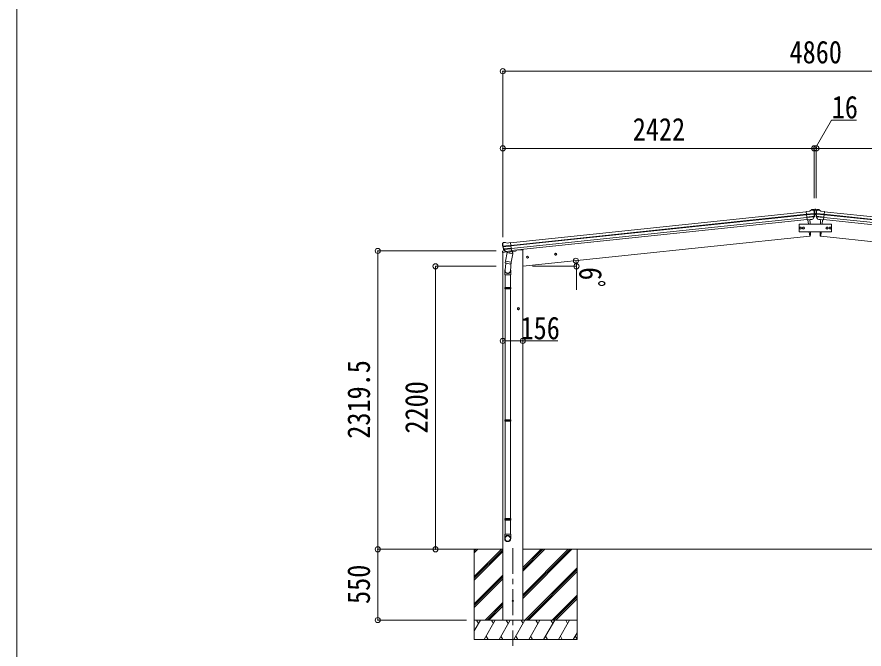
# Model space of a CAD drawing. Units: millimetres at full size, sheet at 1:40; some dimension numbers follow another scale. Extents: x -11243 to 11243, y -7760 to 7760.
# Drawn here: x -11243 to -4656, y -4914 to 0 of the extents above; entities that cross this region are included whole.
import ezdxf
from ezdxf.enums import TextEntityAlignment as Align

# ---------------------------------------------------------------- set-up
doc = ezdxf.new("R2010")
doc.units = ezdxf.units.MM
doc.header["$LTSCALE"] = 40
doc.header["$PDMODE"] = 32
doc.header["$PDSIZE"] = 40
doc.linetypes.add('CHAIN1', pattern=[8, 5, -1, 1, -1])
for name, color, linetype, lineweight in [('0-0_0', 7, 'Continuous', 9), ('0-1_本体', 5, 'CHAIN1', 9), ('0-3_ELV2', 4, 'Continuous', 9), ('0-6_OTH_LINE', 6, 'Continuous', 9), ('0-9_OUTLINE', 7, 'Continuous', 9), ('F-0_240', 7, 'Continuous', 9)]:
    doc.layers.add(name, color=color, linetype=linetype, lineweight=lineweight)
doc.styles.add('ＭＳ ゴシック', font='')
doc.styles.get('ＭＳ ゴシック').set_extended_font_data('MS Gothic')

msp = doc.modelspace()

# ---------------------------------------------------------------- linework, layer by layer
at = {"layer": '0-0_0'}
for p, q in [((-7809.32, -4138.73), (-7465.21, -4138.73)), ((-7687.46, -4138.73), (-7687.46, -4838.73)), ((-7687.46, -4349.96), (-7476.23, -4138.73)), ((-7687.46, -4166.11), (-7660.08, -4138.73)), ((-7687.46, -4151.97), (-7674.22, -4138.73)), ((-7687.46, -4364.1), (-7465.21, -4141.85)), ((-7309.71, -4520.99), (-6927.45, -4138.73)), ((-7309.71, -4492.7), (-6955.73, -4138.73)), ((-7309.71, -4506.85), (-6941.59, -4138.73)), ((-7309.71, -4308.86), (-7139.58, -4138.73)), ((-7309.71, -4294.72), (-7153.72, -4138.73)), ((-7309.71, -4280.57), (-7167.87, -4138.73)), ((-7309.71, -4138.73), (-2761.69, -4138.73)), ((-6887.46, -4138.73), (-6887.46, -4838.73)), ((-7687.46, -4378.24), (-7465.21, -4155.99)), ((-7687.46, -4562.09), (-7465.21, -4339.84)), ((-7293.6, -4688.73), (-6887.46, -4282.59)), ((-7279.46, -4688.73), (-6887.46, -4296.73)), ((-7265.32, -4688.73), (-6887.46, -4310.87)), ((-7687.46, -4576.23), (-7465.21, -4353.98)), ((-7687.46, -4590.37), (-7465.21, -4368.12)), ((-7081.47, -4688.73), (-6887.46, -4494.72)), ((-7067.33, -4688.73), (-6887.46, -4508.86)), ((-7053.19, -4688.73), (-6887.46, -4523.01)), ((-7601.97, -4688.73), (-7465.21, -4551.97)), ((-7587.83, -4688.73), (-7465.21, -4566.11)), ((-7573.69, -4688.73), (-7465.21, -4580.25)), ((-6887.46, -4688.73), (-7687.46, -4688.73)), ((-7687.46, -4772.56), (-7639.06, -4688.73)), ((-7654.06, -4714.71), (-7669.06, -4688.73)), ((-7610.2, -4838.73), (-7523.59, -4688.73)), ((-7538.59, -4714.71), (-7553.6, -4688.73)), ((-7494.73, -4838.73), (-7408.12, -4688.73)), ((-7423.12, -4714.71), (-7438.13, -4688.73)), ((-7379.26, -4838.73), (-7292.65, -4688.73)), ((-7307.65, -4714.71), (-7322.66, -4688.73)), ((-7263.79, -4838.73), (-7177.18, -4688.73)), ((-7192.18, -4714.71), (-7207.18, -4688.73)), ((-7148.32, -4838.73), (-7061.71, -4688.73)), ((-7091.71, -4688.73), (-7076.71, -4714.71)), ((-7032.85, -4838.73), (-6946.24, -4688.73)), ((-6961.24, -4714.71), (-6976.24, -4688.73)), ((-6917.38, -4838.73), (-6887.46, -4786.92)), ((-7687.46, -4838.73), (-6887.46, -4838.73)), ((-7595.2, -4812.75), (-7580.2, -4838.73)), ((-7479.73, -4812.75), (-7464.73, -4838.73)), ((-7364.26, -4812.75), (-7349.26, -4838.73)), ((-7248.79, -4812.75), (-7233.79, -4838.73)), ((-7133.32, -4812.75), (-7118.32, -4838.73)), ((-7017.85, -4812.75), (-7002.85, -4838.73)), ((-6902.38, -4812.75), (-6887.46, -4838.58))]:
    msp.add_line(p, q, dxfattribs=at)
at = {"layer": '0-1_本体'}
msp.add_line((-7387.46, -4129.52), (-7387.46, -4888.73), dxfattribs=at)
at = {"layer": '0-3_ELV2'}
for p, q in [((-5079.58, -1510.27), (-5106.1, -1513.06)), ((-5099.31, -1577.61), (-5106.1, -1513.06)), ((-5079.58, -1510.27), (-5067.98, -1503.3)), ((-5067.2, -1502.87), (-5063.84, -1497.04)), ((-5066.75, -1502.89), (-5053.26, -1501.47)), ((-5039.7, -1494.93), (-5063.84, -1497.04)), ((-5049.6, -1502.55), (-5049.6, -1502.55)), ((-5049.6, -1502.55), (-5044.42, -1506.75)), ((-5043.03, -1510.45), (-5043.34, -1508.6)), ((-5039.7, -1494.93), (-5031.7, -1494.93)), ((-5034.44, -1499.65), (-5033.6, -1499.65)), ((-5031.7, -1494.93), (-5007.56, -1497.04)), ((-5028.37, -1510.45), (-5028.06, -1508.6)), ((-5021.8, -1502.55), (-5026.98, -1506.75)), ((-5021.8, -1502.55), (-5021.8, -1502.55)), ((-5004.65, -1502.89), (-5018.14, -1501.47)), ((-5004.2, -1502.87), (-5007.56, -1497.04)), ((-4991.82, -1510.27), (-5003.42, -1503.3)), ((-4991.82, -1510.27), (-4965.3, -1513.06)), ((-4972.08, -1577.61), (-4965.3, -1513.06)), ((-7405.3, -1756.72), (-5105.89, -1515.05)), ((-7403.32, -1775.62), (-5103.9, -1533.94)), ((-7402.89, -1779.8), (-5103.47, -1538.12)), ((-7400.79, -1799.66), (-5101.38, -1557.98)), ((-5099.62, -1574.72), (-7399.03, -1816.39)), ((-5103.94, -1533.59), (-5044.2, -1527.31)), ((-5043.72, -1533.17), (-5103.33, -1539.44)), ((-5044.56, -1549.93), (-5101.59, -1555.92)), ((-5045.95, -1554.59), (-5101.12, -1560.39)), ((-5055.96, -1572.82), (-5099.34, -1577.38)), ((-5099.31, -1577.61), (-5089.37, -1576.56)), ((-5092.43, -1576.89), (-5088.77, -1611.72)), ((-5089.37, -1576.56), (-5089.1, -1576.63)), ((-5089.1, -1576.63), (-5063.77, -1573.96)), ((-5063.77, -1573.96), (-5063.51, -1573.85)), ((-5063.51, -1573.85), (-5055.82, -1573.04)), ((-5054.51, -1571.17), (-5045.06, -1552.87)), ((-5053.46, -1571.6), (-5043.34, -1553.34)), ((-5041.72, -1536.43), (-5029.68, -1536.43)), ((-5034.44, -1532.35), (-5033.6, -1532.35)), ((-5017.94, -1571.6), (-5028.06, -1553.34)), ((-5027.67, -1533.17), (-4968.07, -1539.44)), ((-4967.46, -1533.59), (-5027.2, -1527.31)), ((-5026.84, -1549.93), (-4969.8, -1555.92)), ((-5016.89, -1571.17), (-5026.34, -1552.87)), ((-5025.45, -1554.59), (-4970.27, -1560.39)), ((-5007.89, -1573.85), (-5015.58, -1573.04)), ((-5015.44, -1572.82), (-4972.06, -1577.38)), ((-5007.63, -1573.96), (-5007.89, -1573.85)), ((-4982.3, -1576.63), (-5007.63, -1573.96)), ((-4978.97, -1576.89), (-4982.63, -1611.72)), ((-4982.03, -1576.56), (-4982.3, -1576.63)), ((-4972.08, -1577.61), (-4982.03, -1576.56)), ((-4971.78, -1574.72), (-2672.36, -1816.39)), ((-2670.61, -1799.66), (-4970.02, -1557.98)), ((-2668.51, -1779.8), (-4967.93, -1538.12)), ((-2668.08, -1775.62), (-4967.49, -1533.94)), ((-2666.09, -1756.72), (-4965.51, -1515.05)), ((-5079.04, -1704.28), (-7309.71, -1938.73)), ((-5082.46, -1671.72), (-5079.04, -1704.28)), ((-5079.04, -1704.28), (-5076.99, -1703.99)), ((-4992.36, -1704.28), (-4994.41, -1703.99)), ((-4988.93, -1671.72), (-4992.36, -1704.28)), ((-4992.36, -1704.28), (-2761.69, -1938.73)), ((-7467.75, -1765.3), (-7467.83, -1763.42)), ((-7466.46, -1760.53), (-7467.16, -1761.39)), ((-7462.97, -1756.21), (-7466.46, -1760.53)), ((-7403.36, -1775.26), (-7463.09, -1781.54)), ((-7462.97, -1756.21), (-7462.96, -1756.21)), ((-7459.61, -1754.39), (-7459.6, -1754.39)), ((-7432.04, -1757.52), (-7405.51, -1754.73)), ((-7398.73, -1819.29), (-7405.51, -1754.73)), ((-7467.46, -1823.89), (-7468.36, -1830.72)), ((-7468.36, -1830.72), (-7434.63, -1827.17)), ((-7465.21, -4688.73), (-7465.21, -1830.39)), ((-7447.95, -1819.53), (-7464.8, -1821.3)), ((-7462.34, -1787.38), (-7402.74, -1781.12)), ((-7444.83, -1822.94), (-7458.53, -1807.19)), ((-7458.04, -1803.6), (-7401.01, -1797.6)), ((-7443.89, -1822.3), (-7456.94, -1806.37)), ((-7455.71, -1807.87), (-7400.54, -1802.07)), ((-7434.53, -1823.05), (-7442.22, -1823.86)), ((-7442.13, -1823.62), (-7398.75, -1819.06)), ((-7441.38, -1823.86), (-7439.82, -1823.7)), ((-7439.82, -1823.7), (-7402.27, -1819.75)), ((-7434.26, -1823.11), (-7434.53, -1823.05)), ((-7408.93, -1820.45), (-7434.26, -1823.11)), ((-7408.67, -1820.33), (-7408.93, -1820.45)), ((-7398.73, -1819.29), (-7408.67, -1820.33)), ((-7402.27, -1819.75), (-7400.71, -1819.59)), ((-7398.9, -1817.7), (-7397.97, -1817.89)), ((-7394.61, -1822.97), (-7365.34, -1819.89)), ((-7360.48, -1812.34), (-7360.91, -1815.57)), ((-7055.49, -1837.09), (-7061.56, -1841.5)), ((-7061.56, -1841.5), (-7060.77, -1848.97)), ((-7048.63, -1840.15), (-7055.49, -1837.09)), ((-7274.28, -1860.09), (-7280.35, -1864.5)), ((-7280.35, -1864.5), (-7279.57, -1871.96)), ((-7279.57, -1871.96), (-7272.71, -1875.02)), ((-7267.43, -1863.14), (-7274.28, -1860.09)), ((-7060.77, -1848.97), (-7053.92, -1852.02)), ((-7343.71, -2260.77), (-7350.21, -2264.53)), ((-7350.21, -2264.53), (-7350.21, -2272.03)), ((-7350.21, -2272.03), (-7343.71, -2275.79)), ((-7337.21, -2264.53), (-7343.71, -2260.77))]:
    msp.add_line(p, q, dxfattribs=at)
for points in [[(-5036.96, -1498.81), (-5037.8, -1498.81), (-5037.8, -1499.65), (-5036.96, -1499.65)], [(-5035.28, -1497.97), (-5035.28, -1497.13), (-5036.12, -1497.13), (-5036.12, -1497.97)], [(-5036.12, -1500.49), (-5036.12, -1501.33), (-5035.28, -1501.33), (-5035.28, -1500.49)], [(-5033.6, -1499.65), (-5033.6, -1498.81), (-5034.44, -1498.81)], [(-5036.96, -1531.51), (-5037.8, -1531.51), (-5037.8, -1532.35), (-5036.96, -1532.35)], [(-5035.28, -1530.67), (-5035.28, -1529.83), (-5036.12, -1529.83), (-5036.12, -1530.67)], [(-5036.12, -1533.19), (-5036.12, -1534.03), (-5035.28, -1534.03), (-5035.28, -1533.19)], [(-5033.6, -1532.35), (-5033.6, -1531.51), (-5034.44, -1531.51)], [(-7446.12, -1752.97), (-7446.12, -1752.97), (-7459.6, -1754.39)], [(-7432.04, -1757.52), (-7444.83, -1753.12), (-7444.83, -1753.12)], [(-7309.71, -4688.73), (-7309.71, -1809.73), (-7329.71, -1809.73), (-7360.57, -1812.97)], [(-7053.92, -1852.02), (-7047.85, -1847.61), (-7048.63, -1840.15)], [(-7272.71, -1875.02), (-7266.64, -1870.61), (-7267.43, -1863.14)], [(-7343.71, -2275.79), (-7337.21, -2272.03), (-7337.21, -2264.53)]]:
    msp.add_lwpolyline(points, dxfattribs=at)
for points in [[(-4910.91, -1671.72), (-4910.91, -1611.72), (-5160.91, -1611.72), (-5160.91, -1671.72)], [(-5158.91, -1641.73), (-5155.16, -1635.23), (-5147.66, -1635.23), (-5143.9, -1641.73), (-5147.66, -1648.23), (-5155.16, -1648.23)], [(-5135.41, -1641.73), (-5131.66, -1635.23), (-5124.16, -1635.23), (-5120.4, -1641.73), (-5124.16, -1648.23), (-5131.66, -1648.23)], [(-4936.4, -1641.72), (-4940.16, -1635.22), (-4947.66, -1635.22), (-4951.41, -1641.72), (-4947.66, -1648.22), (-4940.16, -1648.22)], [(-4912.9, -1641.72), (-4916.66, -1635.22), (-4924.16, -1635.22), (-4927.91, -1641.72), (-4924.16, -1648.22), (-4916.66, -1648.22)]]:
    msp.add_lwpolyline(points, close=True, dxfattribs=at)
for centre, radius in [((-5035.7, -1499.23), 3.5), ((-5035.7, -1531.93), 3.5), ((-5151.41, -1641.73), 8.5), ((-5151.41, -1641.73), 7.7), ((-5151.41, -1641.73), 6.5), ((-5127.91, -1641.73), 8.5), ((-5127.91, -1641.73), 7.7), ((-5127.91, -1641.73), 6.5), ((-4943.91, -1641.72), 8.5), ((-4943.91, -1641.72), 7.7), ((-4943.91, -1641.72), 6.5), ((-4920.41, -1641.72), 8.5), ((-4920.41, -1641.72), 7.7), ((-4920.41, -1641.72), 6.5), ((-7054.7, -1844.56), 8.5), ((-7054.7, -1844.56), 7.7), ((-7054.7, -1844.56), 6.5), ((-7273.5, -1867.55), 8.5), ((-7273.5, -1867.55), 7.7), ((-7273.5, -1867.55), 6.5), ((-7343.71, -2268.28), 8.5), ((-7343.71, -2268.28), 7.7), ((-7343.71, -2268.28), 6.5), ((-7387.46, -4538.73), 4.5)]:
    msp.add_circle(centre, radius, dxfattribs=at)
for centre, radius, start, end in [((-5066.43, -1505.87), 3, 96.02369, 120.97631), ((-5052.74, -1506.44), 5, 51.04426, 95.95574), ((-5236.59, -1532.1), 192.44, 1.4271, 6.57578), ((-5243.92, -1531.56), 202, 354.13916, 6), ((-5036.96, -1497.97), 0.84, 270, 0), ((-5036.96, -1500.49), 0.84, 0, 90), ((-5034.44, -1497.97), 0.84, 180, 270), ((-5034.44, -1500.49), 0.84, 90, 180), ((-4827.48, -1531.56), 202, 174, 185.86084), ((-4834.81, -1532.1), 192.44, 173.42422, 178.5729), ((-5018.66, -1506.44), 5, 84.04426, 128.95574), ((-5004.96, -1505.87), 3, 59.02369, 83.97631), ((-5974.64, -1664.06), 900.99, 3.33022, 5.6433), ((-5056.08, -1570.15), 2.99, 285.2717, 331.00739), ((-5047.73, -1551.49), 3, 332.69111, 354.20009), ((-5243.92, -1531.56), 200.2, 354.20009, 359.53883), ((-4998.93, -1525.19), 45.32, 182.67122, 185.64518), ((-5043.54, -1534.51), 1.35, 95.1605, 97.91927), ((-5040.93, -1532.95), 2.74, 179.02151, 184.43412), ((-5045.96, -1551.88), 3, 331, 354.13916), ((-5036.96, -1530.67), 0.84, 270, 0), ((-5036.96, -1533.19), 0.84, 0, 90), ((-5034.44, -1530.67), 0.84, 180, 270), ((-5034.44, -1533.19), 0.84, 90, 180), ((-5025.43, -1551.88), 3, 185.86084, 209), ((-5027.86, -1534.51), 1.35, 82.08073, 84.8395), ((-5030.46, -1532.95), 2.74, 355.56588, 0.97849), ((-4827.48, -1531.56), 200.2, 180.46117, 185.79991), ((-5072.46, -1525.19), 45.32, 354.35482, 357.32878), ((-5023.67, -1551.49), 3, 185.79991, 207.30889), ((-5015.32, -1570.15), 2.99, 208.99261, 254.7283), ((-4096.76, -1664.06), 900.99, 174.3567, 176.66978), ((-5077.41, -1701.02), 3, 278, 357.63919), ((-5974.64, -1664.06), 900.99, 357.6414, 359.51282), ((-4096.76, -1664.06), 900.99, 180.48718, 182.3586), ((-4993.99, -1701.02), 3, 182.36081, 262), ((-7266.86, -1744.18), 202, 186, 197.86084), ((-7273.92, -1746.23), 192.44, 185.42422, 190.5729), ((-7459.08, -1759.36), 5, 96.04426, 140.95574), ((-7445.81, -1755.95), 3, 71.02369, 95.97631), ((-7464.49, -1824.28), 3, 96, 172.5), ((-7507.82, -1788.89), 45.32, 6.35482, 9.32878), ((-7465.12, -1787.75), 2.74, 7.56588, 12.97849), ((-7462.25, -1788.73), 1.35, 94.08073, 96.8395), ((-7266.86, -1744.18), 200.2, 192.46117, 197.79991), ((-7456.27, -1805.22), 3, 197.86084, 221), ((-7454.62, -1804.47), 3, 197.79991, 219.30889), ((-7442.57, -1820.98), 2.99, 220.99261, 266.7283), ((-7441.43, -1823.36), 0.5, 240.73754, 276), ((-7400.76, -1819.09), 0.5, 276, 311.26246), ((-7365.87, -1814.92), 5, 276, 352.5)]:
    msp.add_arc(centre, radius, start, end, dxfattribs=at)
for centre, major_axis, ratio, start_param, end_param in [((-5045.29, -1510.05), (-0.87, 5.91), 0.020485, 0.671432, 1.5691306), ((-5050.68, -1505.53), (5.88, -1.31), 0.24881, 0.460585, 0.4641038), ((-5046.31, -1509.08), (-2.34, 1.9), 0.995767, 3.9859716, 4.712389), ((-5025.09, -1509.08), (2.34, 1.9), 0.995767, 1.5707963, 2.2972137), ((-5020.71, -1505.53), (-5.88, -1.31), 0.24881, 5.8190815, 5.8226003), ((-5026.11, -1510.05), (0.87, 5.91), 0.020485, 4.7140547, 5.6117533), ((-5056.27, -1569.85), (-0.11, 3), 0.642905, 3.2459383, 4.203928), ((-5056.14, -1570.05), (1.66, -2.51), 0.997631, 5.8041905, 5.8929484), ((-5056.21, -1569.94), (3.53, -2.11), 0.650902, 5.2561448, 5.3289554), ((-5053.84, -1569.59), (1.08, 3.13), 0.040856, 2.1135035, 2.1416249), ((-5241.62, -1553.51), (-20.92, 199.05), 0.994373, 4.7113789, 4.7277536), ((-4829.78, -1553.51), (20.92, 199.05), 0.994373, 1.5554317, 1.5718064), ((-5017.56, -1569.59), (-1.08, 3.13), 0.040856, 4.1415604, 4.1696818), ((-5015.12, -1569.85), (0.11, 3), 0.642905, 2.0792573, 3.037247), ((-5015.19, -1569.94), (-3.53, -2.11), 0.650902, 0.9542299, 1.0270405), ((-5015.26, -1570.05), (-1.66, -2.51), 0.997631, 0.3902369, 0.4789948), ((-7464.83, -1763.28), (1.9, 2.34), 0.995767, 1.5707963, 2.2972137), ((-7461.28, -1758.9), (-5.48, -2.51), 0.24881, 5.8190815, 5.8226003), ((-7465.62, -1764.44), (-0.38, 5.97), 0.020485, 4.7140547, 5.6117533), ((-7264.55, -1766.13), (-20.92, 199.05), 0.994373, 4.7113789, 4.7277536), ((-7264.55, -1766.13), (-20.92, 199.05), 0.994373, 1.5554317, 1.5718064), ((-7444.88, -1820.9), (-1.71, 2.84), 0.040856, 4.1415604, 4.1696818), ((-7442.44, -1820.64), (-0.51, 2.96), 0.642905, 2.0792573, 3.037247), ((-7442.48, -1820.75), (-3.02, -2.79), 0.650902, 0.9542299, 1.0270405), ((-7442.53, -1820.87), (-1.1, -2.8), 0.997631, 0.3902369, 0.4789948)]:
    msp.add_ellipse(centre, major_axis=major_axis, ratio=ratio, start_param=start_param, end_param=end_param, dxfattribs=at)
at = {"layer": '0-6_OTH_LINE'}
for p, q in [((-7465.71, -421.67), (-7465.71, -1712.75)), ((-7465.71, -421.67), (-2605.69, -421.67)), ((-7465.71, -1021.67), (-5043.7, -1021.67)), ((-5043.7, -1021.67), (-5043.7, -1408.85)), ((-5043.7, -1021.67), (-5027.72, -1021.67)), ((-5027.8, -1021.67), (-5027.8, -1408.85)), ((-2605.69, -1021.67), (-5027.8, -1021.67)), ((-8437.46, -4138.73), (-8437.46, -1819.24)), ((-8437.46, -1819.24), (-7515.71, -1819.24)), ((-7988.46, -4138.73), (-7988.46, -1938.73)), ((-7988.46, -1938.73), (-7515.71, -1938.73)), ((-7309.71, -2518.28), (-7465.21, -2518.28)), ((-8437.46, -4138.73), (-7747.07, -4138.73)), ((-8437.46, -4688.73), (-8437.46, -4138.73)), ((-7988.46, -4138.73), (-7747.07, -4138.73)), ((-8437.46, -4688.73), (-7747.07, -4688.73))]:
    msp.add_line(p, q, dxfattribs=at)
at = {"layer": '0-6_OTH_LINE', "lineweight": 18}
for p, q in [((-6892.76, -1938.78), (-7235.35, -1938.78)), ((-6892.76, -1938.78), (-6892.76, -2120.28)), ((-7309.71, -2518.28), (-7037.67, -2518.28))]:
    msp.add_line(p, q, dxfattribs=at)
at = {"layer": '0-6_OTH_LINE'}
msp.add_lwpolyline([(-5035.66, -1021.67), (-4909.28, -802.78), (-4716.12, -802.78)], dxfattribs=at)
msp.add_arc((-7130.55, -1938.78), 237.79, 0, 10.52987, dxfattribs=at)
for p in [(-7465.71, -421.67), (-7465.71, -1021.67), (-5043.7, -1021.67), (-5027.8, -1021.67), (-8437.46, -1819.24), (-6896.76, -1895.33), (-7988.46, -1938.73), (-6892.76, -1938.78), (-7465.21, -2518.28), (-7309.71, -2518.28), (-8437.46, -4138.73), (-7988.46, -4138.73), (-8437.46, -4688.73)]:
    msp.add_point(p, dxfattribs=at)
at = {"layer": '0-9_OUTLINE'}
for p, q in [((-7431.4, -1832.23), (-7444.75, -1897.88)), ((-7441.38, -1823.86), (-7400.71, -1819.59)), ((-7438.02, -1824.16), (-7438.17, -1824.89)), ((-7437.56, -1826.02), (-7412.8, -1835.77)), ((-7386.52, -1841.36), (-7431.4, -1832.23)), ((-7429.22, -1829.3), (-7429.88, -1832.53)), ((-7408.41, -1820.78), (-7411.33, -1835.13)), ((-7399.87, -1907.01), (-7386.52, -1841.36)), ((-7398.9, -1817.7), (-7397.97, -1817.89)), ((-7397.97, -1817.89), (-7386.77, -1834.82)), ((-7386.77, -1834.82), (-7388.03, -1841.05)), ((-7447.23, -1910.13), (-7444.74, -1897.88)), ((-7399.87, -1907.01), (-7444.75, -1897.88)), ((-7399.44, -1904.87), (-7406.09, -1972.62)), ((-7399.89, -1907.01), (-7402.42, -1919.48)), ((-7450.06, -2006.05), (-7450.06, -1971.7)), ((-7442.35, -1913.17), (-7447.9, -1968.89)), ((-7447.02, -1911.53), (-7447.02, -1911.53)), ((-7445.69, -1912.49), (-7404.72, -1920.82)), ((-7404.06, -1971.4), (-7404.06, -2006.05)), ((-7404.06, -2006.05), (-7450.06, -2006.05)), ((-7448.06, -2006.05), (-7448.06, -2102.8)), ((-7406.06, -2006.05), (-7406.06, -2102.8)), ((-7450.06, -2104.8), (-7449.06, -2102.8)), ((-7404.06, -2104.8), (-7450.06, -2104.8)), ((-7405.06, -2102.8), (-7449.06, -2102.8)), ((-7404.06, -2104.8), (-7405.06, -2102.8)), ((-7404.06, -2104.8), (-7404.06, -2112.8)), ((-7404.06, -2112.8), (-7450.06, -2112.8)), ((-7405.06, -2114.8), (-7449.06, -2114.8)), ((-7448.06, -2114.8), (-7448.06, -3131.48)), ((-7406.06, -2114.8), (-7406.06, -3131.48)), ((-7404.06, -2112.8), (-7405.06, -2114.8)), ((-7450.06, -3133.48), (-7449.06, -3131.48)), ((-7404.06, -3133.48), (-7450.06, -3133.48)), ((-7404.06, -3141.48), (-7450.06, -3141.48)), ((-7405.06, -3131.48), (-7449.06, -3131.48)), ((-7405.06, -3143.48), (-7449.06, -3143.48)), ((-7448.06, -3143.48), (-7448.06, -3899.17)), ((-7406.06, -3143.48), (-7406.06, -3899.17)), ((-7404.06, -3133.48), (-7405.06, -3131.48)), ((-7404.06, -3141.48), (-7405.06, -3143.48)), ((-7404.06, -3133.48), (-7404.06, -3141.48)), ((-7450.06, -3901.17), (-7449.06, -3899.17)), ((-7404.06, -3901.17), (-7450.06, -3901.17)), ((-7404.06, -3909.17), (-7450.06, -3909.17)), ((-7405.06, -3899.17), (-7449.06, -3899.17)), ((-7405.06, -3911.17), (-7449.06, -3911.17)), ((-7448.06, -3911.17), (-7448.06, -4021.17)), ((-7406.06, -3911.17), (-7406.06, -4021.17)), ((-7404.06, -3901.17), (-7405.06, -3899.17)), ((-7404.06, -3909.17), (-7405.06, -3911.17)), ((-7404.06, -3901.17), (-7404.06, -3909.17)), ((-7450.06, -4055.31), (-7450.06, -4021.17)), ((-7404.06, -4021.17), (-7450.06, -4021.17)), ((-7404.06, -4055.31), (-7404.06, -4021.17))]:
    msp.add_line(p, q, dxfattribs=at)
for points in [[(-7450.06, -2104.8), (-7450.06, -2112.8), (-7449.06, -2114.8)], [(-7450.06, -3133.48), (-7450.06, -3141.48), (-7449.06, -3143.48)], [(-7450.06, -3901.17), (-7450.06, -3909.17), (-7449.06, -3911.17)]]:
    msp.add_lwpolyline(points, dxfattribs=at)
for centre, radius, start, end in [((-7441.43, -1823.36), 0.5, 240.73754, 276), ((-7438.51, -1824.06), 0.5, 348.5, 96), ((-7437.19, -1825.09), 1, 168.5, 248.5), ((-7412.33, -1834.86), 1.03, 242.53897, 344.46569), ((-7407.83, -1820.94), 0.604, 93.09842, 164.70595), ((-7400.76, -1819.09), 0.5, 276, 311.26246), ((-7420.06, -1971.7), 30, 177.45142, 180), ((-7445.33, -1910.55), 1.95, 167.54017, 209.97766), ((-7445.29, -1910.53), 2, 209.90962, 258.5), ((-7404.33, -1918.86), 2, 258.5, 341.96843)]:
    msp.add_arc(centre, radius, start, end, dxfattribs=at)
for centre, major_axis, ratio, start_param, end_param in [((-7427.06, -1971.4), (23, 0), 0.996195, 2.621936, 6.6074797), ((-7427.06, -1971.4), (21, 0), 0.996195, 3.0215498, 6.2247991), ((-7427.06, -4053.57), (-23, 0), 0.996195, 3.1415927, 6.2831853), ((-7427.06, -4055.31), (-23, 0), 0.996195, 3.1415927, 6.2831853), ((-7427.06, -4055.31), (0, -23.43), 0.981806, 4.712389, 7.8539816)]:
    msp.add_ellipse(centre, major_axis=major_axis, ratio=ratio, start_param=start_param, end_param=end_param, dxfattribs=at)
msp.add_ellipse((-7427.06, -4055.31), major_axis=(21, 0), ratio=0.996195, dxfattribs=at)
at = {"layer": 'F-0_240', "color": 5}
msp.add_line((-11242.74, 7760), (-11242.74, -7760), dxfattribs=at)

# ---------------------------------------------------------------- texts
at = {"layer": '0-6_OTH_LINE', "color": 7, "style": 'ＭＳ ゴシック', "width": 0.85}
for s, p in [('4860', (-5235.7, -413.67)), ('16', (-4907.71, -841.7)), ('2422', (-6454.71, -1013.67)), ('156', (-7327.04, -2559.05))]:
    msp.add_text(s, height=176, dxfattribs=at).set_placement(p, align=Align.BOTTOM_LEFT)
for s, rotation, p in [('6ﾟ', 270, (-6923.21, -1945.3)), ('2319.5', 90, (-8445.46, -3278.98)), ('2200', 90, (-7996.46, -3238.73)), ('550', 90, (-8445.46, -4563.73))]:
    msp.add_text(s, height=176, rotation=rotation, dxfattribs=at).set_placement(p, align=Align.BOTTOM_LEFT)

doc.saveas('drawing.dxf')
